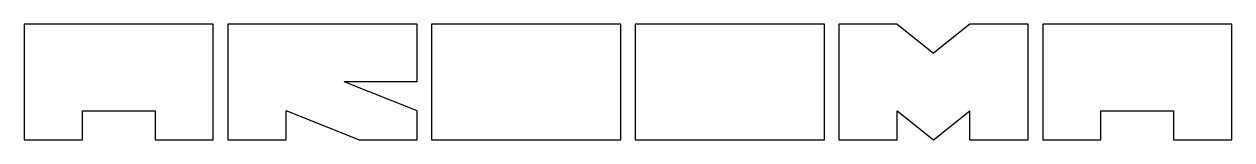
# Model space of a CAD drawing. Header units: millimetres. Extents: x 1996 to 6146, y 1847 to 2247.
import ezdxf

# ---------------------------------------------------------------- set-up
doc = ezdxf.new("R2010")
doc.units = ezdxf.units.MM

msp = doc.modelspace()

# ---------------------------------------------------------------- linework, layer by layer
for p, q in [((4996.3, 2247.1), (5121.3, 2147.1)), ((5246.3, 2247.1), (5121.3, 2147.1)), ((3346.3, 1947.1), (3096.3, 2047.1)), ((3346.3, 2047.1), (3096.3, 2047.1)), ((2196.3, 1847.1), (2196.3, 1947.1)), ((2196.3, 1947.1), (2446.3, 1947.1)), ((2446.3, 1947.1), (2446.3, 1847.1)), ((2896.3, 1847.1), (2896.3, 1947.1)), ((3146.3, 1847.1), (2896.3, 1947.1)), ((4996.3, 1847.1), (4996.3, 1947.1)), ((4996.3, 1947.1), (5121.3, 1847.1)), ((5121.3, 1847.1), (5246.3, 1947.1)), ((5246.3, 1847.1), (5246.3, 1947.1)), ((5696.3, 1847.1), (5696.3, 1947.1)), ((5696.3, 1947.1), (5946.3, 1947.1)), ((5946.3, 1947.1), (5946.3, 1847.1))]:
    msp.add_line(p, q)
for points in [[(1996.3, 2247.1), (1996.3, 1847.1), (2196.3, 1847.1)], [(2446.3, 1847.1), (2646.3, 1847.1), (2646.3, 2247.1), (1996.3, 2247.1)], [(2696.3, 2247.1), (2696.3, 1847.1), (2896.3, 1847.1)], [(3346.3, 2047.1), (3346.3, 2247.1), (2696.3, 2247.1)], [(3396.3, 2247.1), (3396.3, 1847.1), (4046.3, 1847.1), (4046.3, 2247.1), (3396.3, 2247.1)], [(4096.3, 2247.1), (4096.3, 1847.1), (4746.3, 1847.1), (4746.3, 2247.1), (4096.3, 2247.1)], [(4796.3, 2247.1), (4796.3, 1847.1), (4997.6, 1847.1)], [(4996.3, 2247.1), (4796.3, 2247.1)], [(5246.3, 1847.1), (5446.3, 1847.1), (5446.3, 2247.1), (5246.3, 2247.1)], [(5496.3, 2247.1), (5496.3, 1847.1), (5696.3, 1847.1)], [(5946.3, 1847.1), (6146.3, 1847.1), (6146.3, 2247.1), (5496.3, 2247.1)], [(3146.3, 1847.1), (3346.3, 1847.1), (3346.3, 1947.1)]]:
    msp.add_lwpolyline(points)

doc.saveas('drawing.dxf')
